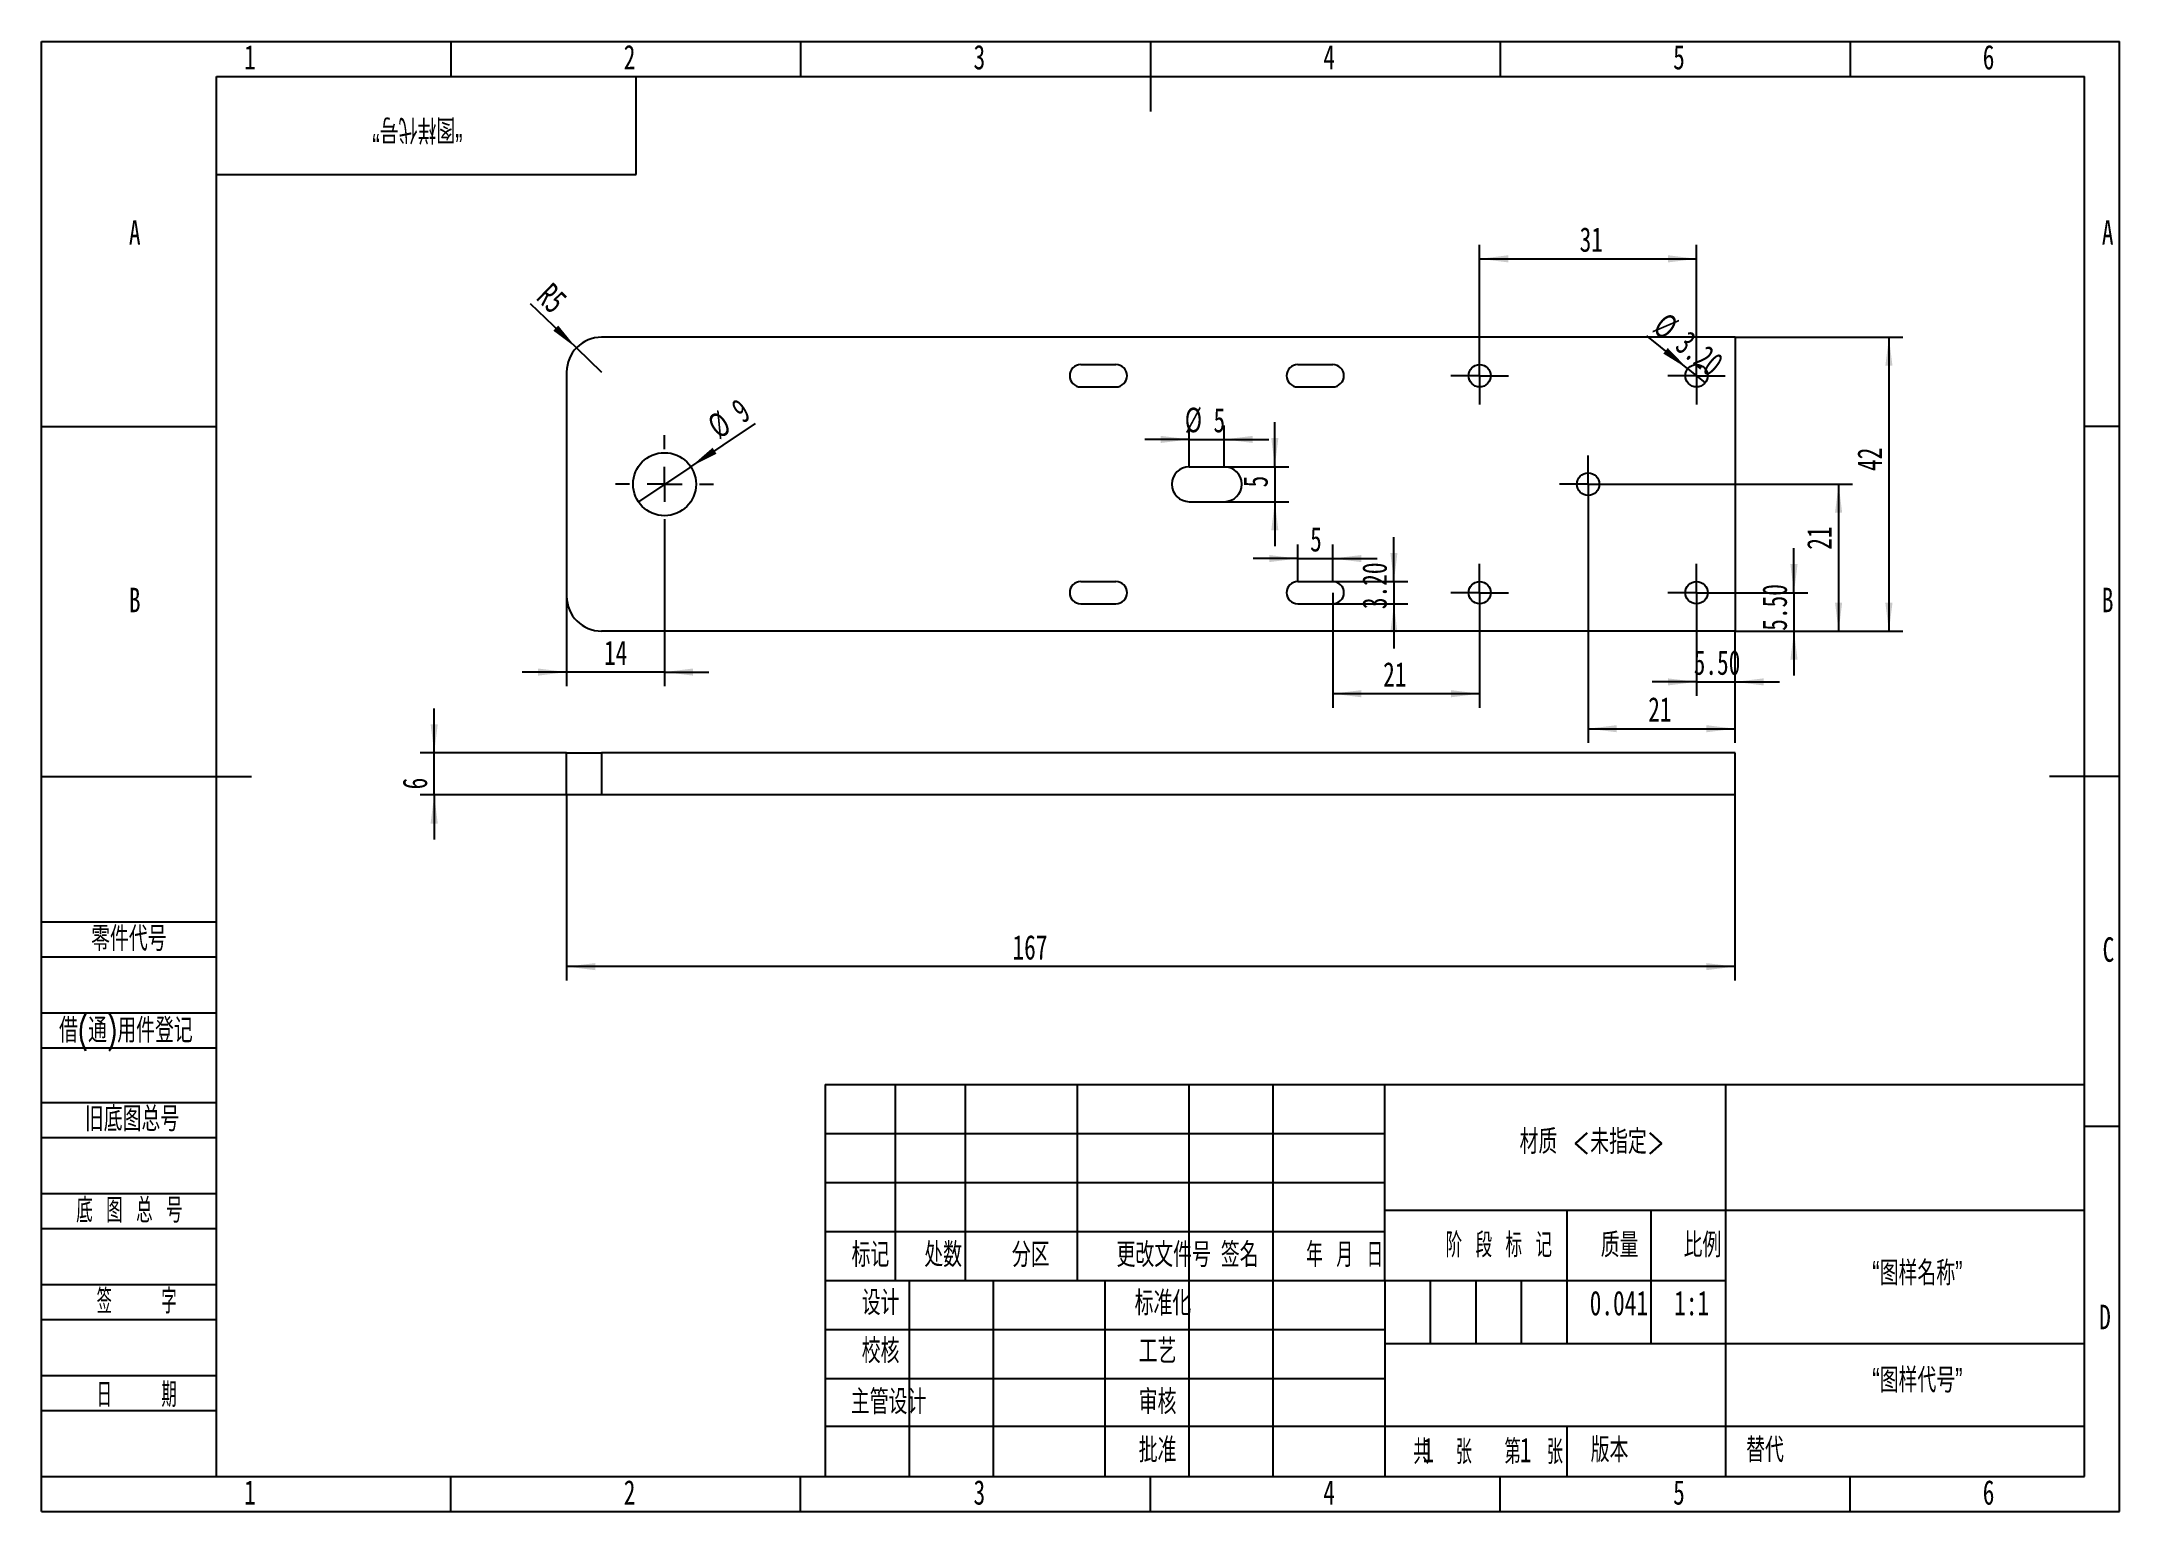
# Model space of a CAD drawing. Header units: millimetres. Extents: x 0 to 297, y 0 to 210.
import ezdxf

# ---------------------------------------------------------------- set-up
doc = ezdxf.new("R2010")
doc.units = ezdxf.units.MM
doc.layers.add('图框', color=7, linetype='Continuous')
doc.layers.add('粗实线层', color=7, linetype='Continuous', lineweight=25)
doc.styles.add('SLDTEXTSTYLE0', font='TXT', dxfattribs={"width": 0.7, "bigfont": 'bigfont'})
doc.styles.add('SLDTEXTSTYLE1', font='TXT', dxfattribs={"width": 0.6, "bigfont": 'bigfont'})
doc.styles.add('SLDTEXTSTYLE2', font='TXT', dxfattribs={"width": 0.614286, "bigfont": 'bigfont'})
doc.styles.add('SLDTEXTSTYLE3', font='TXT', dxfattribs={"width": 0.62, "bigfont": 'bigfont'})
doc.styles.add('SLDTEXTSTYLE4', font='TXT', dxfattribs={"width": 0.566667, "bigfont": 'bigfont'})
doc.styles.add('SLDTEXTSTYLE5', font='TXT', dxfattribs={"width": 0.7})
doc.dimstyles.new('SLDDIMSTYLE0', dxfattribs={"dimtxt": 3.5, "dimasz": 4.08, "dimexe": 0, "dimexo": 0.0625, "dimgap": 0.875, "dimtad": 2, "dimrnd": 1e-09, "dimzin": 12, "dimdsep": 46, "dimtxsty": 'SLDTEXTSTYLE5', "dimsah": 1, "dimcen": 0.09, "dimadec": 0, "dimazin": 3, "dimtfac": 1, "dimtmove": 0, "dimatfit": 0, "dimfxl": 0, "dimfrac": 2, "dimtolj": 1, "dimtzin": 12, "dimarcsym": 0})
doc.dimstyles.new('SLDDIMSTYLE1', dxfattribs={"dimtxt": 3.5, "dimasz": 4.08, "dimexe": 0, "dimexo": 0.0625, "dimgap": 0.875, "dimtad": 2, "dimrnd": 1e-09, "dimzin": 12, "dimdsep": 46, "dimtxsty": 'SLDTEXTSTYLE5', "dimsah": 1, "dimcen": 0, "dimadec": 0, "dimazin": 3, "dimtfac": 1, "dimtofl": 0, "dimtmove": 0, "dimatfit": 3, "dimfxl": 0, "dimfrac": 2, "dimtolj": 1, "dimtzin": 12, "dimarcsym": 0})
doc.dimstyles.new('SLDDIMSTYLE2', dxfattribs={"dimtxt": 3.5, "dimasz": 4.08, "dimexe": 0, "dimexo": 0.0625, "dimgap": 0.875, "dimtad": 2, "dimrnd": 1e-09, "dimzin": 4, "dimdsep": 46, "dimtxsty": 'SLDTEXTSTYLE5', "dimsah": 1, "dimcen": 0.09, "dimadec": 0, "dimazin": 1, "dimtfac": 1, "dimtmove": 0, "dimatfit": 0, "dimfxl": 0, "dimfrac": 2, "dimtolj": 1, "dimtzin": 12, "dimarcsym": 0})
doc.dimstyles.new('SLDDIMSTYLE3', dxfattribs={"dimtxt": 3.5, "dimasz": 4.08, "dimexe": 0, "dimexo": 0.0625, "dimgap": 0.875, "dimtad": 2, "dimrnd": 1e-09, "dimzin": 12, "dimdsep": 46, "dimtxsty": 'SLDTEXTSTYLE5', "dimsah": 1, "dimcen": 0.09, "dimadec": 0, "dimazin": 3, "dimtfac": 1, "dimtofl": 0, "dimtmove": 0, "dimatfit": 3, "dimfxl": 0, "dimfrac": 2, "dimtolj": 1, "dimtzin": 12, "dimarcsym": 0})
doc.dimstyles.new('SLDDIMSTYLE4', dxfattribs={"dimtxt": 3.5, "dimasz": 4.08, "dimexe": 0, "dimexo": 0.0625, "dimgap": 0.875, "dimtad": 2, "dimrnd": 1e-09, "dimzin": 4, "dimdsep": 46, "dimtxsty": 'SLDTEXTSTYLE5', "dimblk1": 'NONE', "dimsah": 1, "dimcen": 0, "dimadec": 0, "dimazin": 1, "dimtfac": 1, "dimtmove": 0, "dimatfit": 3, "dimldrblk": 'NONE', "dimfxl": 0, "dimfrac": 2, "dimtolj": 1, "dimtzin": 12, "dimarcsym": 0})
doc.dimstyles.new('SLDDIMSTYLE5', dxfattribs={"dimtxt": 3.5, "dimasz": 4.08, "dimexe": 0, "dimexo": 0.0625, "dimgap": 0.875, "dimtad": 2, "dimrnd": 1e-09, "dimzin": 12, "dimdsep": 46, "dimtxsty": 'SLDTEXTSTYLE5', "dimblk1": 'NONE', "dimsah": 1, "dimcen": 0, "dimadec": 0, "dimazin": 3, "dimtfac": 1, "dimtmove": 0, "dimatfit": 3, "dimldrblk": 'NONE', "dimfxl": 0, "dimfrac": 2, "dimtolj": 1, "dimtzin": 12, "dimarcsym": 0})

# ---------------------------------------------------------------- blocks, each defined once
blk = doc.blocks.new('_D')
at = {"layer": '图框'}
for p, q in [((89.05, 139.76), (89.05, 117.92)), ((75.05, 130.76), (75.05, 117.92)), ((75.05, 119.92), (68.7, 119.92)), ((89.05, 119.92), (75.05, 119.92)), ((89.05, 119.92), (95.4, 119.92))]:
    blk.add_line(p, q, dxfattribs=at)
for points in [[(75.05, 119.92), (70.97, 120.43), (70.97, 119.41)], [(89.05, 119.92), (93.13, 119.41), (93.13, 120.43)]]:
    blk.add_solid(points, dxfattribs=at)
at = {"layer": '图框', "insert": (80.39, 124.43), "char_height": 3.5, "attachment_point": 1, "style": 'SLDTEXTSTYLE5'}
blk.add_mtext('14', dxfattribs=at)
blk = doc.blocks.new('_D_1')
at = {"layer": '图框'}
for q in [(69.87, 172.54), (80.05, 162.76)]:
    blk.add_line((76.45, 166.23), q, dxfattribs=at)
blk.add_solid([(76.45, 166.23), (73.85, 169.42), (73.15, 168.69)], dxfattribs=at)
at = {"layer": '图框', "insert": (72.97, 175.77), "char_height": 3.5, "attachment_point": 1, "rotation": 316.1638, "style": 'SLDTEXTSTYLE5'}
blk.add_mtext('R5', dxfattribs=at)
blk = doc.blocks.new('_D_2')
at = {"layer": '图框'}
for p, q in [((236.55, 127.16), (236.55, 116.52)), ((242.05, 125.76), (242.05, 116.52)), ((236.55, 118.52), (230.2, 118.52)), ((236.55, 118.52), (242.05, 118.52)), ((242.05, 118.52), (248.4, 118.52))]:
    blk.add_line(p, q, dxfattribs=at)
for points in [[(236.55, 118.52), (232.47, 119.02), (232.47, 118.01)], [(242.05, 118.52), (246.13, 118.01), (246.13, 119.02)]]:
    blk.add_solid(points, dxfattribs=at)
at = {"layer": '图框', "insert": (236.15, 123.03), "char_height": 3.5, "attachment_point": 1, "style": 'SLDTEXTSTYLE5'}
blk.add_mtext('5.50', dxfattribs=at)
blk = doc.blocks.new('_D_3')
at = {"layer": '图框'}
for p, q in [((250.48, 131.26), (250.48, 137.61)), ((240.65, 131.26), (252.48, 131.26)), ((250.48, 131.26), (250.48, 125.76)), ((242.05, 125.76), (252.48, 125.76)), ((250.48, 125.76), (250.48, 119.41))]:
    blk.add_line(p, q, dxfattribs=at)
for points in [[(250.48, 131.26), (250.99, 135.34), (249.97, 135.34)], [(250.48, 125.76), (249.97, 121.68), (250.99, 121.68)]]:
    blk.add_solid(points, dxfattribs=at)
at = {"layer": '图框', "insert": (245.97, 125.82), "char_height": 3.5, "attachment_point": 1, "rotation": 90, "style": 'SLDTEXTSTYLE5'}
blk.add_mtext('5.50', dxfattribs=at)
blk = doc.blocks.new('_D_4')
at = {"layer": '图框'}
for p, q in [((242.05, 167.76), (266.05, 167.76)), ((264.05, 167.76), (264.05, 125.76)), ((242.05, 125.76), (266.05, 125.76))]:
    blk.add_line(p, q, dxfattribs=at)
for points in [[(264.05, 167.76), (263.54, 163.68), (264.56, 163.68)], [(264.05, 125.76), (264.56, 129.84), (263.54, 129.84)]]:
    blk.add_solid(points, dxfattribs=at)
at = {"layer": '图框', "insert": (259.54, 148.65), "char_height": 3.5, "attachment_point": 1, "rotation": 90, "style": 'SLDTEXTSTYLE5'}
blk.add_mtext('42', dxfattribs=at)
blk = doc.blocks.new('_D_5')
at = {"layer": '图框'}
for p, q in [((221.05, 142.66), (221.05, 109.83)), ((242.05, 125.76), (242.05, 109.83)), ((221.05, 111.83), (242.05, 111.83))]:
    blk.add_line(p, q, dxfattribs=at)
for points in [[(221.05, 111.83), (225.13, 111.32), (225.13, 112.33)], [(242.05, 111.83), (237.97, 112.33), (237.97, 111.32)]]:
    blk.add_solid(points, dxfattribs=at)
at = {"layer": '图框', "insert": (229.65, 116.34), "char_height": 3.5, "attachment_point": 1, "style": 'SLDTEXTSTYLE5'}
blk.add_mtext('21', dxfattribs=at)
blk = doc.blocks.new('_D_6')
at = {"layer": '图框'}
for q in [(229.45, 167.95), (237.8, 161.26)]:
    blk.add_line((235.3, 163.26), q, dxfattribs=at)
blk.add_solid([(235.3, 163.26), (232.44, 166.21), (231.8, 165.42)], dxfattribs=at)
at = {"layer": '图框', "char_height": 3.5, "attachment_point": 1, "rotation": 321.2758, "style": 'SLDTEXTSTYLE5'}
for s, insert in [('%%c', (232.29, 171.49)), ('3.20', (235.49, 168.9))]:
    blk.add_mtext(s, dxfattribs=dict(at, insert=insert))
blk = doc.blocks.new('_None')
blk = doc.blocks.new('_D_7')
at = {"layer": '图框'}
for p, q in [((205.55, 166.36), (205.55, 180.96)), ((205.55, 178.96), (236.55, 178.96)), ((236.55, 166.36), (236.55, 180.96))]:
    blk.add_line(p, q, dxfattribs=at)
for points in [[(205.55, 178.96), (209.63, 178.45), (209.63, 179.47)], [(236.55, 178.96), (232.47, 179.47), (232.47, 178.45)]]:
    blk.add_solid(points, dxfattribs=at)
at = {"layer": '图框', "insert": (219.84, 183.47), "char_height": 3.5, "attachment_point": 1, "style": 'SLDTEXTSTYLE5'}
blk.add_mtext('31', dxfattribs=at)
blk = doc.blocks.new('_D_8')
at = {"layer": '图框'}
for p, q in [((225.15, 146.76), (258.86, 146.76)), ((256.86, 146.76), (256.86, 125.76)), ((242.05, 125.76), (258.86, 125.76))]:
    blk.add_line(p, q, dxfattribs=at)
for points in [[(256.86, 146.76), (256.35, 142.68), (257.37, 142.68)], [(256.86, 125.76), (257.37, 129.84), (256.35, 129.84)]]:
    blk.add_solid(points, dxfattribs=at)
at = {"layer": '图框', "insert": (252.35, 137.4), "char_height": 3.5, "attachment_point": 1, "rotation": 90, "style": 'SLDTEXTSTYLE5'}
blk.add_mtext('21', dxfattribs=at)
blk = doc.blocks.new('_D_9')
at = {"layer": '图框'}
for p, q in [((184.55, 131.26), (184.55, 114.83)), ((205.55, 127.16), (205.55, 114.83)), ((205.55, 116.83), (184.55, 116.83))]:
    blk.add_line(p, q, dxfattribs=at)
for points in [[(184.55, 116.83), (188.63, 116.32), (188.63, 117.34)], [(205.55, 116.83), (201.47, 117.34), (201.47, 116.32)]]:
    blk.add_solid(points, dxfattribs=at)
at = {"layer": '图框', "insert": (191.76, 121.34), "char_height": 3.5, "attachment_point": 1, "style": 'SLDTEXTSTYLE5'}
blk.add_mtext('21', dxfattribs=at)
blk = doc.blocks.new('_D_10')
at = {"layer": '图框'}
for p, q in [((179.55, 132.86), (179.55, 138.14)), ((184.55, 132.86), (184.55, 138.14)), ((179.55, 136.14), (173.2, 136.14)), ((179.55, 136.14), (184.55, 136.14)), ((184.55, 136.14), (190.9, 136.14))]:
    blk.add_line(p, q, dxfattribs=at)
for points in [[(179.55, 136.14), (175.47, 136.64), (175.47, 135.63)], [(184.55, 136.14), (188.63, 135.63), (188.63, 136.64)]]:
    blk.add_solid(points, dxfattribs=at)
at = {"layer": '图框', "insert": (181.32, 140.65), "char_height": 3.5, "attachment_point": 1, "style": 'SLDTEXTSTYLE5'}
blk.add_mtext('5', dxfattribs=at)
blk = doc.blocks.new('_D_11')
at = {"layer": '图框'}
for p, q in [((193.3, 132.86), (193.3, 139.21)), ((184.55, 132.86), (195.3, 132.86)), ((193.3, 132.86), (193.3, 129.66)), ((184.55, 129.66), (195.3, 129.66)), ((193.3, 129.66), (193.3, 123.31))]:
    blk.add_line(p, q, dxfattribs=at)
for points in [[(193.3, 132.86), (193.8, 136.94), (192.79, 136.94)], [(193.3, 129.66), (192.79, 125.58), (193.8, 125.58)]]:
    blk.add_solid(points, dxfattribs=at)
at = {"layer": '图框', "insert": (188.78, 128.91), "char_height": 3.5, "attachment_point": 1, "rotation": 90, "style": 'SLDTEXTSTYLE5'}
blk.add_mtext('3.20', dxfattribs=at)
blk = doc.blocks.new('_D_12')
at = {"layer": '图框'}
for p, q in [((176.27, 149.26), (176.27, 155.61)), ((169.05, 149.26), (178.27, 149.26)), ((176.27, 149.26), (176.27, 144.26)), ((169.05, 144.26), (178.27, 144.26)), ((176.27, 144.26), (176.27, 137.91))]:
    blk.add_line(p, q, dxfattribs=at)
for points in [[(176.27, 149.26), (176.78, 153.34), (175.77, 153.34)], [(176.27, 144.26), (175.77, 140.18), (176.78, 140.18)]]:
    blk.add_solid(points, dxfattribs=at)
at = {"layer": '图框', "insert": (171.76, 146.3), "char_height": 3.5, "attachment_point": 1, "rotation": 90, "style": 'SLDTEXTSTYLE5'}
blk.add_mtext('5', dxfattribs=at)
blk = doc.blocks.new('_D_13')
at = {"layer": '图框'}
for p, q in [((164.05, 149.26), (164.05, 155.16)), ((169.05, 149.26), (169.05, 155.16)), ((164.05, 153.16), (157.7, 153.16)), ((164.05, 153.16), (169.05, 153.16)), ((169.05, 153.16), (175.4, 153.16))]:
    blk.add_line(p, q, dxfattribs=at)
for points in [[(164.05, 153.16), (159.97, 153.67), (159.97, 152.65)], [(169.05, 153.16), (173.13, 152.65), (173.13, 153.67)]]:
    blk.add_solid(points, dxfattribs=at)
at = {"layer": '图框', "char_height": 3.5, "attachment_point": 1, "style": 'SLDTEXTSTYLE5'}
for s, insert in [('%%c', (163.4, 157.69)), ('5', (167.51, 157.67))]:
    blk.add_mtext(s, dxfattribs=dict(at, insert=insert))
blk = doc.blocks.new('_D_14')
at = {"layer": '图框'}
for q in [(102.03, 155.44), (85.31, 144.26)]:
    blk.add_line((92.79, 149.26), q, dxfattribs=at)
blk.add_solid([(92.79, 149.26), (96.47, 151.11), (95.9, 151.96)], dxfattribs=at)
at = {"layer": '图框', "char_height": 3.5, "attachment_point": 1, "rotation": 33.7762, "style": 'SLDTEXTSTYLE5'}
for s, insert in [('9', (98.28, 158.29)), ('%%c', (94.85, 156.02))]:
    blk.add_mtext(s, dxfattribs=dict(at, insert=insert))
blk = doc.blocks.new('SW_CENTERMARKSYMBOL_0')
at = {"layer": '图框', "color": 0}
for p, q in [((0, 2.5), (0, 4.1)), ((-2.5, 0), (-4.1, 0)), ((0, 0), (-2.5, 0)), ((0, 0), (0, 2.5)), ((0, 0), (0, -2.5)), ((0, 0), (2.5, 0)), ((2.5, 0), (4.1, 0)), ((0, -2.5), (0, -4.1))]:
    blk.add_line(p, q, dxfattribs=at)
blk = doc.blocks.new('SW_CENTERMARKSYMBOL_1')
at = {"layer": '图框', "color": 0}
for p, q in [((0, 2.5), (0, 4.1)), ((-2.5, 0), (-4.1, 0)), ((0, 0), (-2.5, 0)), ((0, 0), (0, 2.5)), ((0, 0), (0, -2.5)), ((0, 0), (2.5, 0)), ((2.5, 0), (4.1, 0)), ((0, -2.5), (0, -4.1))]:
    blk.add_line(p, q, dxfattribs=at)
blk = doc.blocks.new('SW_CENTERMARKSYMBOL_2')
at = {"layer": '图框', "color": 0}
for p, q in [((0, 2.5), (0, 4.1)), ((-2.5, 0), (-4.1, 0)), ((0, 0), (-2.5, 0)), ((0, 0), (0, 2.5)), ((0, 0), (0, -2.5)), ((0, 0), (2.5, 0)), ((2.5, 0), (4.1, 0)), ((0, -2.5), (0, -4.1))]:
    blk.add_line(p, q, dxfattribs=at)
blk = doc.blocks.new('SW_CENTERMARKSYMBOL_3')
at = {"layer": '图框', "color": 0}
for p, q in [((0, 2.5), (0, 4.1)), ((-2.5, 0), (-4.1, 0)), ((0, 0), (-2.5, 0)), ((0, 0), (0, 2.5)), ((0, 0), (0, -2.5)), ((0, 0), (2.5, 0)), ((2.5, 0), (4.1, 0)), ((0, -2.5), (0, -4.1))]:
    blk.add_line(p, q, dxfattribs=at)
blk = doc.blocks.new('SW_CENTERMARKSYMBOL_4')
at = {"layer": '图框', "color": 0}
for p, q in [((0, 5), (0, 7)), ((-5, 0), (-7, 0)), ((0, 0), (-2.5, 0)), ((0, 0), (0, 2.5)), ((0, 0), (0, -2.5)), ((0, 0), (2.5, 0)), ((5, 0), (7, 0)), ((0, -5), (0, -7))]:
    blk.add_line(p, q, dxfattribs=at)
blk = doc.blocks.new('SW_CENTERMARKSYMBOL_5')
at = {"layer": '图框', "color": 0}
for p, q in [((0, 2.5), (0, 4.1)), ((-2.5, 0), (-4.1, 0)), ((0, 0), (-2.5, 0)), ((0, 0), (0, 2.5)), ((0, 0), (0, -2.5)), ((0, 0), (2.5, 0)), ((2.5, 0), (4.1, 0)), ((0, -2.5), (0, -4.1))]:
    blk.add_line(p, q, dxfattribs=at)
blk = doc.blocks.new('_D_15')
at = {"layer": '图框'}
for p, q in [((56.12, 108.36), (56.12, 114.71)), ((75.05, 108.36), (54.12, 108.36)), ((56.12, 102.36), (56.12, 108.36)), ((75.05, 102.36), (54.12, 102.36)), ((56.12, 102.36), (56.12, 96.01))]:
    blk.add_line(p, q, dxfattribs=at)
for points in [[(56.12, 108.36), (56.63, 112.44), (55.61, 112.44)], [(56.12, 102.36), (55.61, 98.28), (56.63, 98.28)]]:
    blk.add_solid(points, dxfattribs=at)
at = {"layer": '图框', "insert": (51.61, 103.16), "char_height": 3.5, "attachment_point": 1, "rotation": 90, "style": 'SLDTEXTSTYLE5'}
blk.add_mtext('6', dxfattribs=at)
blk = doc.blocks.new('_D_16')
at = {"layer": '图框'}
for p, q in [((75.05, 102.36), (75.05, 75.84)), ((242.05, 102.36), (242.05, 75.84)), ((242.05, 77.84), (75.05, 77.84))]:
    blk.add_line(p, q, dxfattribs=at)
for points in [[(75.05, 77.84), (79.13, 77.33), (79.13, 78.34)], [(242.05, 77.84), (237.97, 78.34), (237.97, 77.33)]]:
    blk.add_solid(points, dxfattribs=at)
at = {"layer": '图框', "insert": (138.78, 82.35), "char_height": 3.5, "attachment_point": 1, "style": 'SLDTEXTSTYLE5'}
blk.add_mtext('167', dxfattribs=at)

msp = doc.modelspace()

# ---------------------------------------------------------------- linework, layer by layer
at = {"color": 7, "linetype": 'Continuous', "lineweight": 25}
for p, q in [((242.052, 167.763), (80.052, 167.763)), ((242.052, 167.763), (242.052, 125.763)), ((148.552, 163.863), (153.552, 163.863)), ((179.552, 163.863), (184.552, 163.863)), ((75.052, 162.763), (75.052, 130.763)), ((148.552, 160.663), (153.552, 160.663)), ((179.552, 160.663), (184.552, 160.663)), ((164.052, 149.263), (169.052, 149.263)), ((164.052, 144.263), (169.052, 144.263)), ((148.552, 132.863), (153.552, 132.863)), ((179.552, 132.863), (184.552, 132.863)), ((148.552, 129.663), (153.552, 129.663)), ((179.552, 129.663), (184.552, 129.663)), ((242.052, 125.763), (80.052, 125.763)), ((75.052, 102.359), (75.052, 108.359)), ((75.052, 108.359), (80.052, 108.359)), ((80.052, 108.359), (80.052, 102.359)), ((242.052, 108.359), (80.052, 108.359)), ((242.052, 102.359), (242.052, 108.359)), ((80.052, 102.359), (75.052, 102.359)), ((242.052, 102.359), (80.052, 102.359))]:
    msp.add_line(p, q, dxfattribs=at)
for centre, radius in [((205.552, 162.263), 1.6), ((236.552, 162.263), 1.6), ((89.052, 146.763), 4.5), ((221.052, 146.763), 1.6), ((205.552, 131.263), 1.6), ((236.552, 131.263), 1.6)]:
    msp.add_circle(centre, radius, dxfattribs=at)
for centre, radius, start, end in [((80.052, 162.763), 5, 90, 180), ((148.552, 162.263), 1.6, 90, 270), ((153.552, 162.263), 1.6, 270, 90), ((179.552, 162.263), 1.6, 90, 270), ((184.552, 162.263), 1.6, 270, 90), ((164.052, 146.763), 2.5, 90, 270), ((169.052, 146.763), 2.5, 270, 90), ((80.052, 130.763), 5, 180, 270), ((148.552, 131.263), 1.6, 90, 270), ((153.552, 131.263), 1.6, 270, 90), ((179.552, 131.263), 1.6, 90, 270), ((184.552, 131.263), 1.6, 270, 90)]:
    msp.add_arc(centre, radius, start, end, dxfattribs=at)
at = {"layer": '图框'}
for p, q in [((0, 0), (0, 210)), ((0, 210), (297, 210)), ((58.5, 210), (58.5, 205)), ((108.5, 210), (108.5, 205)), ((208.5, 210), (208.5, 205)), ((258.5, 210), (258.5, 205)), ((297, 0), (297, 210)), ((0, 155), (25, 155)), ((297, 155), (292, 155)), ((0, 84.221), (25, 84.221)), ((0, 79.221), (25, 79.221)), ((0, 71.221), (25, 71.221)), ((0, 66.221), (25, 66.221)), ((0, 58.43), (25, 58.43)), ((112, 54), (192, 54)), ((297, 55), (292, 55)), ((0, 53.43), (25, 53.43)), ((0, 45.43), (25, 45.43)), ((112, 47), (192, 47)), ((0, 40.43), (25, 40.43)), ((198.5, 33), (198.5, 24)), ((205, 33), (205, 24)), ((211.5, 33), (211.5, 24)), ((0, 32.43), (25, 32.43)), ((0, 27.43), (25, 27.43)), ((0, 19.43), (25, 19.43)), ((0, 14.43), (25, 14.43)), ((0, 5), (25, 5)), ((58.5, 0), (58.5, 5)), ((108.5, 0), (108.5, 5)), ((208.5, 0), (208.5, 5)), ((258.5, 0), (258.5, 5)), ((0, 0), (297, 0))]:
    msp.add_line(p, q, dxfattribs=at)
at = {"layer": '图框', "lineweight": 25}
for p, q in [((158.5, 210), (158.5, 200)), ((0, 105), (30, 105)), ((297, 105), (287, 105)), ((112, 61), (112, 5)), ((112, 61), (292, 61)), ((122, 61), (122, 33)), ((132, 61), (132, 33)), ((148, 61), (148, 33)), ((164, 61), (164, 5)), ((176, 61), (176, 5)), ((191.968, 61.052), (192.005, 5)), ((240.692, 61), (240.692, 5)), ((191.98, 43.052), (291.98, 43.052)), ((218, 43.069), (218, 24.069)), ((230, 43), (230, 24)), ((112, 40), (192, 40)), ((112, 33), (192, 33)), ((124, 33), (124, 5)), ((136, 33), (136, 5)), ((152, 33), (152, 5)), ((192.015, 33), (240.692, 33)), ((112, 26), (192, 26)), ((192, 24), (292, 24)), ((112, 19), (192, 19)), ((112, 12.166), (192, 12.166)), ((192, 12.166), (292, 12.166)), ((218, 12.166), (218, 5)), ((25, 5), (292, 5)), ((158.5, 0), (158.5, 5))]:
    msp.add_line(p, q, dxfattribs=at)
at = {"layer": '图框', "linetype": 'Continuous', "lineweight": 25}
for p, q in [((25, 5), (25, 205)), ((25, 205), (292, 205)), ((292, 5), (292, 205))]:
    msp.add_line(p, q, dxfattribs=at)
at = {"layer": '粗实线层'}
for p, q in [((85, 191), (85, 205)), ((25, 191), (85, 191))]:
    msp.add_line(p, q, dxfattribs=at)

# ---------------------------------------------------------------- block references
at = {"layer": '图框'}
for name, p in [('SW_CENTERMARKSYMBOL_0', (205.552, 162.263)), ('SW_CENTERMARKSYMBOL_1', (236.552, 162.263)), ('SW_CENTERMARKSYMBOL_4', (89.052, 146.763)), ('SW_CENTERMARKSYMBOL_5', (221.052, 146.763)), ('SW_CENTERMARKSYMBOL_2', (205.552, 131.263)), ('SW_CENTERMARKSYMBOL_3', (236.552, 131.263))]:
    msp.add_blockref(name, p, dxfattribs=at)

# ---------------------------------------------------------------- texts
at = {"layer": '图框', "char_height": 3.5}
for s, insert, attachment_point, style in [('1', (29.794, 209.526), 2, 'SLDTEXTSTYLE5'), ('2', (84.044, 209.526), 2, 'SLDTEXTSTYLE5'), ('3', (134.044, 209.526), 2, 'SLDTEXTSTYLE5'), ('4', (184.044, 209.526), 2, 'SLDTEXTSTYLE5'), ('5', (234.044, 209.526), 2, 'SLDTEXTSTYLE5'), ('6', (278.297, 209.526), 2, 'SLDTEXTSTYLE5'), ('A', (13.32, 184.47), 2, 'SLDTEXTSTYLE5'), ('A', (295.32, 184.47), 2, 'SLDTEXTSTYLE5'), ('B', (13.32, 131.97), 2, 'SLDTEXTSTYLE5'), ('B', (295.32, 131.97), 2, 'SLDTEXTSTYLE5'), ('零件代号', (7.084, 83.579), 1, 'SLDTEXTSTYLE0'), ('C', (295.427, 82.026), 2, 'SLDTEXTSTYLE5'), ('借(通)用件登记', (2.496, 70.473), 1, 'SLDTEXTSTYLE0'), ('旧底图总号', (6.194, 57.824), 1, 'SLDTEXTSTYLE0'), ('材质 <未指定>', (221.609, 54.577), 2, 'SLDTEXTSTYLE0'), ('底 图 总 号', (4.947, 44.766), 1, 'SLDTEXTSTYLE2'), ('标记', (118.479, 38.417), 2, 'SLDTEXTSTYLE0'), ('处数', (128.868, 38.417), 2, 'SLDTEXTSTYLE0'), ('分区', (141.39, 38.417), 2, 'SLDTEXTSTYLE0'), ('更改文件号', (160.39, 38.417), 2, 'SLDTEXTSTYLE0'), ('签名', (171.258, 38.417), 2, 'SLDTEXTSTYLE0'), ('年 月 日', (186.261, 38.417), 2, 'SLDTEXTSTYLE3'), ('阶 段 标 记', (208.286, 39.805), 2, 'SLDTEXTSTYLE2'), ('质量', (225.553, 39.805), 2, 'SLDTEXTSTYLE0'), ('比例', (237.401, 39.805), 2, 'SLDTEXTSTYLE0'), ('“图样名称”', (268.124, 35.791), 2, 'SLDTEXTSTYLE0'), ('签    字', (13.591, 31.764), 2, 'SLDTEXTSTYLE4'), ('设计', (119.928, 31.558), 2, 'SLDTEXTSTYLE0'), ('标准化', (160.285, 31.492), 2, 'SLDTEXTSTYLE0'), ('0.041', (225.455, 31.521), 2, 'SLDTEXTSTYLE5'), ('1:1', (235.858, 31.521), 2, 'SLDTEXTSTYLE5'), ('D', (294.93, 29.526), 2, 'SLDTEXTSTYLE5'), ('校核', (119.928, 24.679), 2, 'SLDTEXTSTYLE0'), ('工艺', (159.517, 24.643), 2, 'SLDTEXTSTYLE0'), ('“图样代号”', (268.127, 20.49), 2, 'SLDTEXTSTYLE0'), ('日    期', (13.591, 18.413), 2, 'SLDTEXTSTYLE4'), ('主管设计', (121.069, 17.399), 2, 'SLDTEXTSTYLE0'), ('审核', (159.517, 17.399), 2, 'SLDTEXTSTYLE0'), ('批准', (159.519, 10.523), 2, 'SLDTEXTSTYLE0'), ('共  张', (200.263, 10.262), 2, 'SLDTEXTSTYLE1'), ('1', (197.393, 10.531), 1, 'SLDTEXTSTYLE5'), ('第  张', (213.29, 10.262), 2, 'SLDTEXTSTYLE1'), ('1', (211.295, 10.531), 1, 'SLDTEXTSTYLE5'), ('版本', (224.12, 10.531), 2, 'SLDTEXTSTYLE0'), ('替代', (243.641, 10.531), 1, 'SLDTEXTSTYLE0'), ('1', (29.794, 4.47), 2, 'SLDTEXTSTYLE5'), ('2', (84.044, 4.47), 2, 'SLDTEXTSTYLE5'), ('3', (134.044, 4.47), 2, 'SLDTEXTSTYLE5'), ('4', (184.044, 4.47), 2, 'SLDTEXTSTYLE5'), ('5', (234.044, 4.47), 2, 'SLDTEXTSTYLE5'), ('6', (278.297, 4.47), 2, 'SLDTEXTSTYLE5')]:
    msp.add_mtext(s, dxfattribs=dict(at, insert=insert, attachment_point=attachment_point, style=style))
at = {"layer": '图框', "insert": (53.73, 195.655), "char_height": 3.5, "attachment_point": 2, "rotation": 180, "style": 'SLDTEXTSTYLE0'}
msp.add_mtext('“图样代号”', dxfattribs=at)

# ---------------------------------------------------------------- dimensions: what is measured, and where the dimension line sits
at = {"layer": '图框'}
for base, p1, p2, dimstyle, picture, middle in [((236.552, 178.961), (205.552, 166.363), (236.552, 166.363), 'SLDDIMSTYLE3', '_D_7', (221.374, 178.961)), ((242.052, 111.826), (221.052, 142.663), (242.052, 125.763), 'SLDDIMSTYLE3', '_D_5', (231.19, 111.826)), ((75.052, 119.921), (89.052, 139.763), (75.052, 130.763), 'SLDDIMSTYLE0', '_D', (81.929, 119.921)), ((184.552, 136.136), (179.552, 132.863), (184.552, 132.863), 'SLDDIMSTYLE0', '_D_10', (182.085, 136.136)), ((184.552, 116.83), (205.552, 127.163), (184.552, 131.263), 'SLDDIMSTYLE3', '_D_9', (193.295, 116.83)), ((242.052, 118.517), (236.552, 127.163), (242.052, 125.763), 'SLDDIMSTYLE2', '_D_2', (239.219, 118.517)), ((75.052, 77.836), (242.052, 102.359), (75.052, 102.359), 'SLDDIMSTYLE3', '_D_16', (141.081, 77.836))]:
    dim = msp.add_linear_dim(base=base, p1=p1, p2=p2, dimstyle=dimstyle, dxfattribs=at)
    dim.commit()
    dim.dimension.update_dxf_attribs({"geometry": picture, "text_midpoint": middle, "dimtype": 160})
dim = msp.add_radius_dim(center=(80.052, 162.763), mpoint=(76.445, 166.226), dimstyle='SLDDIMSTYLE1', dxfattribs=at)
dim.commit()
dim.dimension.update_dxf_attribs({"geometry": '_D_1', "text_midpoint": (70.848, 171.601), "dimtype": 164})
for p1, p2, dimstyle, picture, middle in [((237.8, 161.262), (235.304, 163.264), 'SLDDIMSTYLE4', '_D_6', (233.454, 164.747)), ((85.311, 144.261), (92.792, 149.265), 'SLDDIMSTYLE5', '_D_14', (99.903, 154.02))]:
    dim = msp.add_diameter_dim_2p(p1=p1, p2=p2, dimstyle=dimstyle, dxfattribs=at)
    dim.commit()
    dim.dimension.update_dxf_attribs({"geometry": picture, "text_midpoint": middle, "dimtype": 163})
for base, p1, p2, dimstyle, picture, middle in [((264.052, 125.763), (242.052, 167.763), (242.052, 125.763), 'SLDDIMSTYLE3', '_D_4', (264.052, 150.187)), ((176.274, 144.263), (169.052, 149.263), (169.052, 144.263), 'SLDDIMSTYLE0', '_D_12', (176.274, 147.063)), ((256.86, 125.763), (225.152, 146.763), (242.052, 125.763), 'SLDDIMSTYLE3', '_D_8', (256.86, 138.934)), ((193.295, 129.663), (184.552, 132.863), (184.552, 129.663), 'SLDDIMSTYLE2', '_D_11', (193.295, 131.984)), ((250.482, 125.763), (240.652, 131.263), (242.052, 125.763), 'SLDDIMSTYLE2', '_D_3', (250.482, 128.888)), ((56.119, 108.359), (75.052, 102.359), (75.052, 108.359), 'SLDDIMSTYLE0', '_D_15', (56.119, 103.923))]:
    dim = msp.add_linear_dim(base=base, p1=p1, p2=p2, angle=90, dimstyle=dimstyle, dxfattribs=at)
    dim.commit()
    dim.dimension.update_dxf_attribs({"geometry": picture, "text_midpoint": middle, "dimtype": 160})
dim = msp.add_linear_dim(base=(169.052, 153.162), p1=(164.052, 149.263), p2=(169.052, 149.263), text='%%c<>', dimstyle='SLDDIMSTYLE0', dxfattribs=at)
dim.commit()
dim.dimension.update_dxf_attribs({"geometry": '_D_13', "text_midpoint": (166.225, 153.162), "dimtype": 160})

doc.saveas('drawing.dxf')
